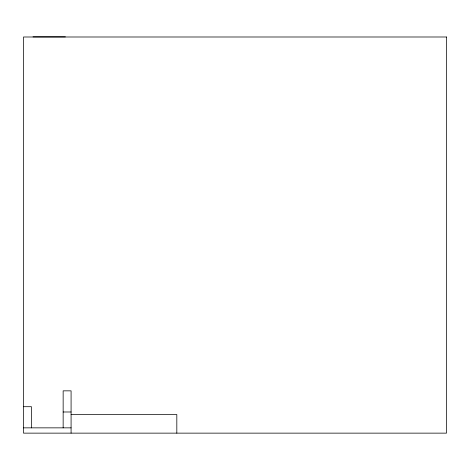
<?xml version="1.0" encoding="UTF-8"?>
<svg xmlns="http://www.w3.org/2000/svg" width="470" height="470" viewBox="0 0 470 470"><rect width="100%" height="100%" fill="white"/><g stroke="black" fill="none" stroke-linecap="round" stroke-linejoin="round"><path stroke-width="0.7" d="M33.012 36.86L65.389 36.86M23.5 406.703L31.443 406.703L31.443 427.853M63.15 411.99L71.082 411.99M71.082 414.54L176.82 414.54L176.82 433.14M23.5 427.853L71.082 427.853M71.082 433.14L71.082 390.846L63.15 390.846L63.15 427.853M446.5 36.995L23.5 36.995L23.5 433.14L446.5 433.14L446.5 36.995"/></g></svg>
